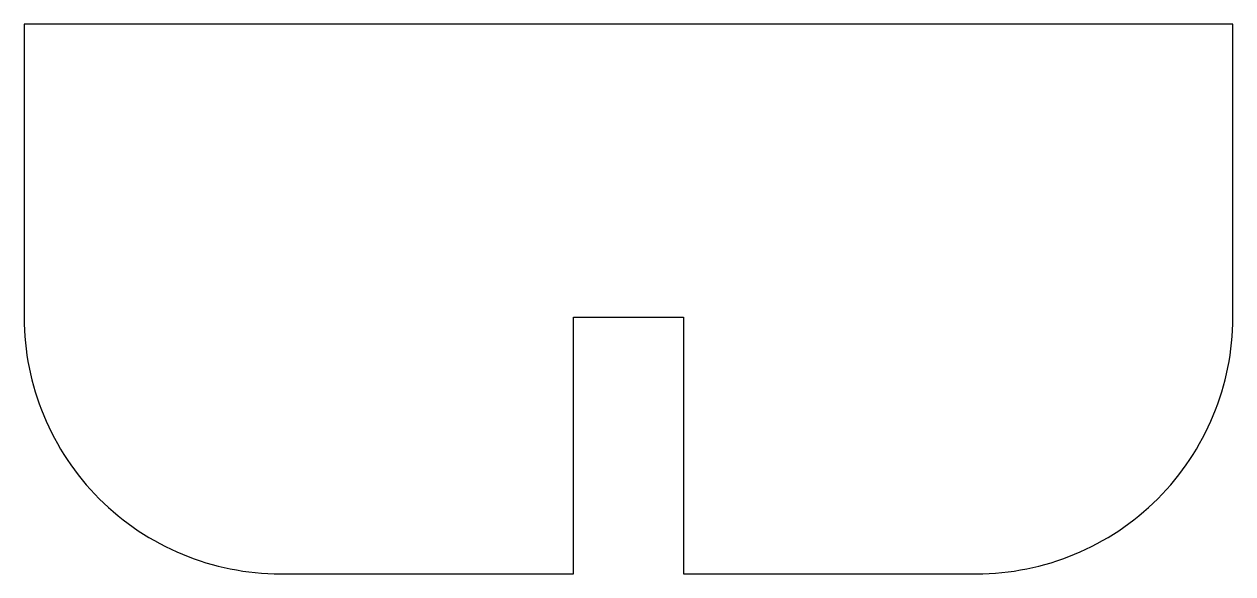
# Model space of a CAD drawing. Header units: millimetres. Extents: x -16.5 to 16.5, y 35 to 50.
import ezdxf

# ---------------------------------------------------------------- set-up
doc = ezdxf.new("R2010")
doc.units = ezdxf.units.MM

msp = doc.modelspace()

# ---------------------------------------------------------------- linework, layer by layer
msp.add_lwpolyline([(16.5, 50), (-16.5, 50), (-16.5, 42, 0.414214), (-9.5, 35), (-1.5, 35), (-1.5, 42), (1.5, 42), (1.5, 35), (9.5, 35, 0.414214), (16.5, 42)], format="xyb", close=True)

doc.saveas('drawing.dxf')
